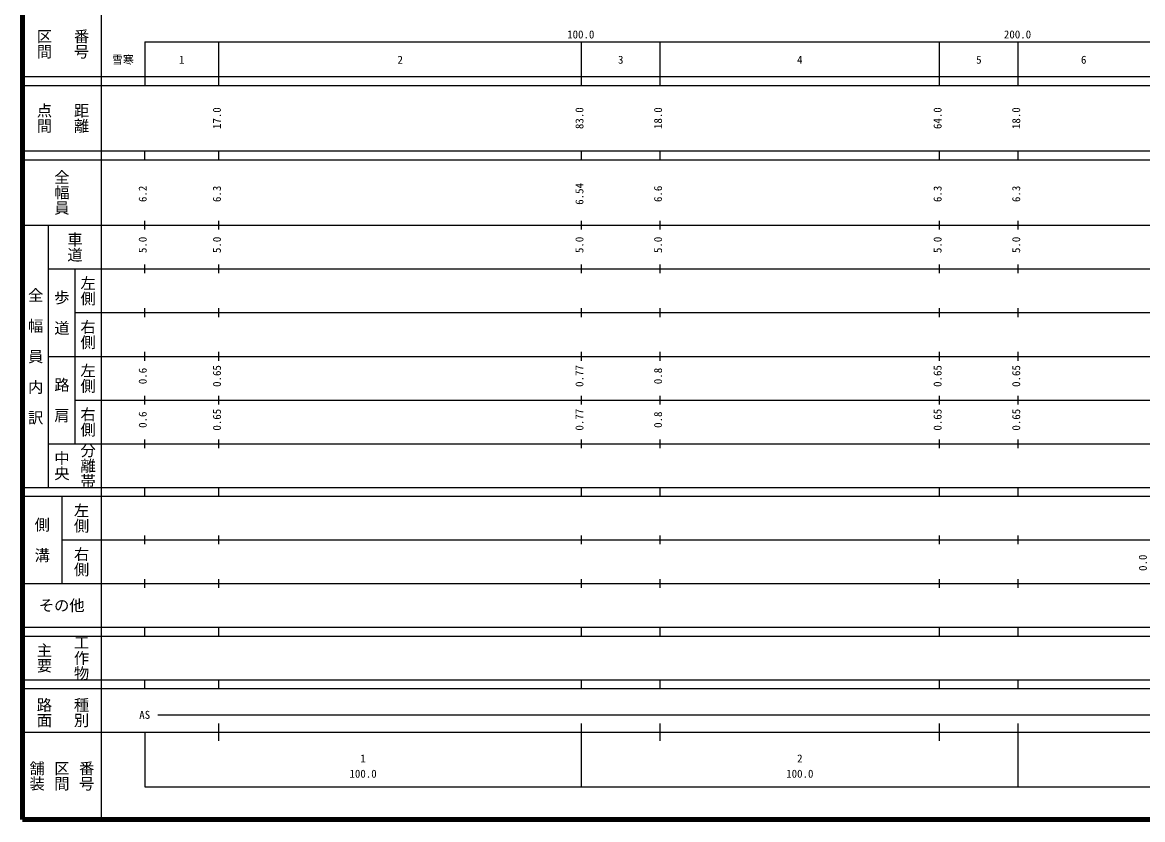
# Model space of a CAD drawing. Units: millimetres on the paper, enlarged 1000 times. Extents: x 40000 to 680000, y 20000 to 380000.
# Drawn here: x 40000 to 296482, y 20000 to 202409 of the extents above; entities that cross this region are included whole.
import ezdxf
from ezdxf.enums import TextEntityAlignment as Align

# ---------------------------------------------------------------- set-up
doc = ezdxf.new("R2010")
doc.units = ezdxf.units.MM
doc.header["$LTSCALE"] = 1000
doc.layers.add('M-TTL', color=2, linetype='Continuous', lineweight=140)
doc.layers.add('M-TTL-BAND', color=7, linetype='Continuous', lineweight=25)
doc.styles.add('@ＭＳ ゴシック', font='')
doc.styles.add('ＭＳ ゴシック', font='')
doc.styles.get('@ＭＳ ゴシック').set_extended_font_data('@MS Gothic')
doc.styles.get('ＭＳ ゴシック').set_extended_font_data('MS Gothic')

msp = doc.modelspace()

# ---------------------------------------------------------------- linework, layer by layer
at = {"layer": 'M-TTL'}
for p, q in [((40000, 380000), (40000, 20000)), ((40000, 20000), (680000, 20000))]:
    msp.add_line(p, q, dxfattribs=at)
at = {"layer": 'M-TTL-BAND'}
for p, q in [((58000, 370000), (58000, 20000)), ((68000, 198000), (579000, 198000)), ((68000, 198000), (68000, 188000)), ((85000, 188000), (85000, 198000)), ((168000, 188000), (168000, 198000)), ((186000, 188000), (186000, 198000)), ((250000, 188000), (250000, 198000)), ((268000, 188000), (268000, 198000)), ((40000, 190000), (579000, 190000)), ((40000, 188000), (579000, 188000)), ((40000, 173000), (579000, 173000)), ((68000, 171000), (68000, 173000)), ((85000, 171000), (85000, 173000)), ((168000, 171000), (168000, 173000)), ((186000, 171000), (186000, 173000)), ((250000, 171000), (250000, 173000)), ((268000, 171000), (268000, 173000)), ((40000, 171000), (579000, 171000)), ((68000, 155000), (68000, 157000)), ((85000, 155000), (85000, 157000)), ((168000, 155000), (168000, 157000)), ((186000, 155000), (186000, 157000)), ((250000, 155000), (250000, 157000)), ((268000, 155000), (268000, 157000)), ((40000, 156000), (579000, 156000)), ((46000, 96000), (46000, 156000)), ((68000, 145000), (68000, 147000)), ((85000, 145000), (85000, 147000)), ((168000, 145000), (168000, 147000)), ((186000, 145000), (186000, 147000)), ((250000, 145000), (250000, 147000)), ((268000, 145000), (268000, 147000)), ((46000, 146000), (579000, 146000)), ((52000, 146000), (52000, 106000)), ((52000, 136000), (579000, 136000)), ((68000, 135000), (68000, 137000)), ((85000, 135000), (85000, 137000)), ((168000, 135000), (168000, 137000)), ((186000, 135000), (186000, 137000)), ((250000, 135000), (250000, 137000)), ((268000, 135000), (268000, 137000)), ((46000, 126000), (579000, 126000)), ((68000, 125000), (68000, 127000)), ((85000, 125000), (85000, 127000)), ((168000, 125000), (168000, 127000)), ((186000, 125000), (186000, 127000)), ((250000, 125000), (250000, 127000)), ((268000, 125000), (268000, 127000)), ((52000, 116000), (579000, 116000)), ((68000, 115000), (68000, 117000)), ((85000, 115000), (85000, 117000)), ((168000, 115000), (168000, 117000)), ((186000, 115000), (186000, 117000)), ((250000, 115000), (250000, 117000)), ((268000, 115000), (268000, 117000)), ((46000, 106000), (579000, 106000)), ((68000, 105000), (68000, 107000)), ((85000, 105000), (85000, 107000)), ((168000, 105000), (168000, 107000)), ((186000, 105000), (186000, 107000)), ((250000, 105000), (250000, 107000)), ((268000, 105000), (268000, 107000)), ((40000, 96000), (579000, 96000)), ((68000, 94000), (68000, 96000)), ((85000, 94000), (85000, 96000)), ((168000, 94000), (168000, 96000)), ((186000, 94000), (186000, 96000)), ((250000, 94000), (250000, 96000)), ((268000, 94000), (268000, 96000)), ((40000, 94000), (579000, 94000)), ((49000, 94000), (49000, 74000)), ((68000, 83000), (68000, 85000)), ((85000, 83000), (85000, 85000)), ((168000, 83000), (168000, 85000)), ((186000, 83000), (186000, 85000)), ((250000, 83000), (250000, 85000)), ((268000, 83000), (268000, 85000)), ((49000, 84000), (579000, 84000)), ((68000, 73000), (68000, 75000)), ((85000, 73000), (85000, 75000)), ((168000, 73000), (168000, 75000)), ((186000, 73000), (186000, 75000)), ((250000, 73000), (250000, 75000)), ((268000, 73000), (268000, 75000)), ((40000, 74000), (579000, 74000)), ((40000, 64000), (579000, 64000)), ((40000, 62000), (579000, 62000)), ((68000, 62000), (68000, 64000)), ((85000, 62000), (85000, 64000)), ((168000, 62000), (168000, 64000)), ((186000, 62000), (186000, 64000)), ((250000, 62000), (250000, 64000)), ((268000, 62000), (268000, 64000)), ((40000, 52000), (579000, 52000)), ((68000, 50000), (68000, 52000)), ((85000, 50000), (85000, 52000)), ((168000, 50000), (168000, 52000)), ((186000, 50000), (186000, 52000)), ((250000, 50000), (250000, 52000)), ((268000, 50000), (268000, 52000)), ((40000, 50000), (579000, 50000)), ((71000, 44000), (565000, 44000)), ((85000, 38000), (85000, 42000)), ((168000, 27500), (168000, 42000)), ((186000, 38000), (186000, 42000)), ((250000, 38000), (250000, 42000)), ((268000, 27500), (268000, 42000)), ((40000, 40000), (579000, 40000)), ((68000, 40000), (68000, 27500)), ((68000, 27500), (579000, 27500))]:
    msp.add_line(p, q, dxfattribs=at)

# ---------------------------------------------------------------- texts
at = {"layer": 'M-TTL-BAND', "style": '@ＭＳ ゴシック'}
for s, p in [('区間', (45000, 197500)), ('番号', (53500, 197500)), ('点間', (45000, 180500)), ('距離', (53500, 180500)), ('全幅員', (49000, 163500)), ('車道', (52000, 151000)), ('左側', (55000, 141000)), ('全\u3000幅\u3000員\u3000内\u3000訳', (43000, 126000)), ('歩\u3000道', (49000, 136000)), ('右側', (55000, 131000)), ('左側', (55000, 121000)), ('路\u3000肩', (49000, 116000)), ('右側', (55000, 111000)), ('分離帯', (55000, 101000)), ('中央', (49000, 101000)), ('左側', (53500, 89000)), ('側\u3000溝', (44500, 84000)), ('右側', (53500, 79000)), ('工作物', (53500, 57000)), ('主要', (45000, 57000)), ('路面', (45000, 44500)), ('種別', (53500, 44500)), ('舗装', (43333, 30000)), ('区間', (49000, 30000)), ('番号', (54667, 30000))]:
    msp.add_text(s, height=2566, rotation=270, dxfattribs=at).set_placement(p, align=Align.MIDDLE_CENTER)
at = {"layer": 'M-TTL-BAND', "style": 'ＭＳ ゴシック'}
for s, p in [('100.0', (167844, 198195)), ('200.0', (267844, 198195)), ('雪寒', (63017, 192405)), ('1', (76500, 192405)), ('2', (126500, 192405)), ('3', (177000, 192405)), ('4', (218000, 192405)), ('5', (259000, 192405)), ('6', (283000, 192405)), ('AS', (68000, 42500)), ('1', (118000, 32523)), ('2', (218000, 32523)), ('100.0', (118000, 29033)), ('100.0', (218000, 29033))]:
    msp.add_text(s, height=1833, dxfattribs=at).set_placement(p, align=Align.BOTTOM_CENTER)
for s, p in [('17.0', (86000, 180500)), ('83.0', (169000, 180500)), ('18.0', (187000, 180500)), ('64.0', (251000, 180500)), ('18.0', (269000, 180500)), ('6.2', (69000, 163174)), ('6.3', (86000, 163174)), ('6.54', (169000, 163174)), ('6.6', (187000, 163174)), ('6.3', (251000, 163174)), ('6.3', (269000, 163174)), ('5.0', (69000, 151500)), ('5.0', (86000, 151500)), ('5.0', (169000, 151500)), ('5.0', (187000, 151500)), ('5.0', (251000, 151500)), ('5.0', (269000, 151500)), ('0.6', (69000, 121500)), ('0.65', (86000, 121500)), ('0.77', (169000, 121500)), ('0.8', (187000, 121500)), ('0.65', (251000, 121500)), ('0.65', (269000, 121500)), ('0.6', (69000, 111500)), ('0.65', (86000, 111500)), ('0.77', (169000, 111500)), ('0.8', (187000, 111500)), ('0.65', (251000, 111500)), ('0.65', (269000, 111500)), ('0.0', (298000, 78764))]:
    msp.add_text(s, height=1833, rotation=90, dxfattribs=at).set_placement(p, align=Align.BOTTOM_CENTER)
msp.add_text('その他', height=2566, dxfattribs=at).set_placement((49000, 69000), align=Align.MIDDLE_CENTER)

doc.saveas('drawing.dxf')
